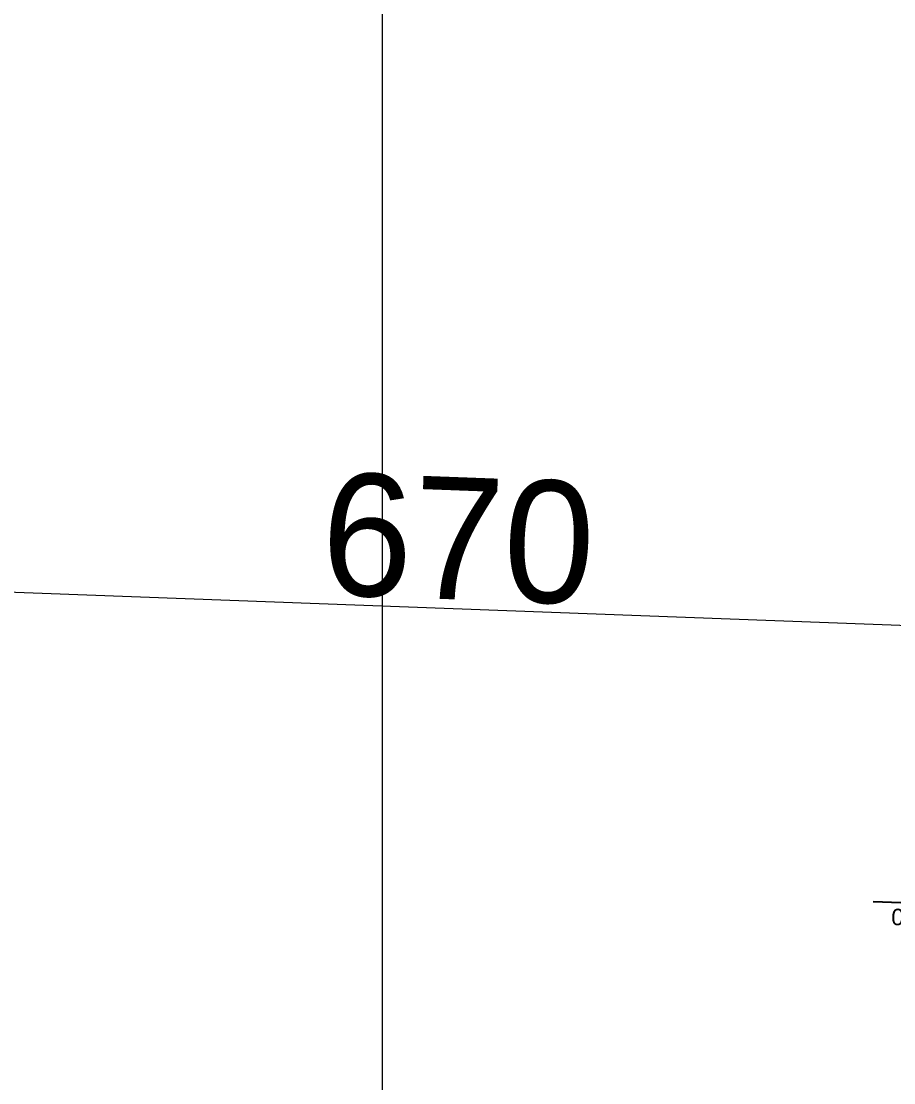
# Model space of a CAD drawing. Header units: centimetres. Extents: x 63871 to 181827, y -95930 to 42199.
# Drawn here: x 175482 to 175982, y 19058 to 19666 of the extents above; entities that cross this region are included whole.
import ezdxf

# ---------------------------------------------------------------- set-up
doc = ezdxf.new("R2010")
doc.units = ezdxf.units.CM
doc.layers.add('ARA SINIRLAR', color=225, linetype='Continuous', lineweight=15)
doc.layers.add('OLUK', color=222, linetype='Continuous', lineweight=15)
doc.layers.add('Dıış Ölçü', color=140, linetype='Continuous')
doc.layers.add('KOT', color=171, linetype='Continuous')
doc.styles.add('Arial_1', font='Arial.ttf', dxfattribs={"height": 300})
doc.styles.add('RomanS', font='')
doc.styles.get('RomanS').set_extended_font_data('Stylus BT')
doc.dimstyles.new('BÖYÜK', dxfattribs={"dimtxt": 70, "dimasz": 5, "dimexe": 5, "dimexo": 5, "dimgap": 2, "dimtad": 3, "dimdec": 0, "dimzin": 0, "dimdsep": 46, "dimtxsty": 'RomanS', "dimblk": 'DOT', "dimcen": 5, "dimadec": 0, "dimazin": 0, "dimtfac": 1, "dimtdec": 0, "dimtix": 1, "dimtofl": 0, "dimtmove": 1, "dimatfit": 0, "dimldrblk": 'DOT', "dimfxl": 10, "dimfxlon": 1, "dimtolj": 1, "dimtzin": 0, "dimarcsym": 0})

# ---------------------------------------------------------------- blocks, each defined once
blk = doc.blocks.new('_Dot')
at = {"color": 0, "linetype": 'ByBlock', "lineweight": -2}
blk.add_line((-0.5, 0), (-1, 0), dxfattribs=at)
at = {"color": 0, "linetype": 'ByBlock', "const_width": 0.5}
blk.add_lwpolyline([(-0.25, 0, 1), (0.25, 0, 1)], format="xyb", close=True, dxfattribs=at)
blk = doc.blocks.new('*D439')
at = {"layer": 'Defpoints', "color": 0, "transparency": 16777216}
for p in [(-2555.48, 4412.04), (-1886.37, 4387.19), (-1886.37, 4387.19)]:
    blk.add_point(p, dxfattribs=at)
at = {"layer": 'Dıış Ölçü', "color": 0, "lineweight": -2, "transparency": 16777216}
for p, q in [((-2555.48, 4412.04), (-2555.29, 4417.04)), ((-2550.48, 4411.85), (-1891.37, 4387.38)), ((-1886.37, 4387.19), (-1886.19, 4392.19))]:
    blk.add_line(p, q, dxfattribs=at)
at = {"layer": 'Dıış Ölçü', "color": 0, "lineweight": -2, "transparency": 16777216, "xscale": 5, "yscale": 5, "zscale": 5}
for p, rotation in [((-2555.48, 4412.04), 177.8731903117559), ((-1886.37, 4387.19), 357.873190311756)]:
    blk.add_blockref('_Dot', p, dxfattribs=dict(at, rotation=rotation))
at = {"layer": 'Dıış Ölçü', "color": 0, "transparency": 16777216, "insert": (-2219.45, 4439.35), "char_height": 70, "attachment_point": 5, "rotation": 357.87319, "style": 'RomanS'}
blk.add_mtext('\\A1;670', dxfattribs=at)
blk = doc.blocks.new('çatı planı')
at = {"layer": 'KOT'}
blk.add_line((-17.07, -1.89), (49.75, -1.89), dxfattribs=at)
at = {"layer": 'KOT', "insert": (22.3, 10.9), "char_height": 9.45, "width": 57.6964, "attachment_point": 2, "line_spacing_factor": 0.941778, "style": 'Arial_1'}
blk.add_mtext('+6.50', dxfattribs=at)
blk = doc.blocks.new('VAZİYET PLANI')
at = {"layer": 'ARA SINIRLAR'}
blk.add_line((-2263.05, 5390.37), (-2263.05, 3912.36), dxfattribs=at)
at = {"layer": 'Dıış Ölçü'}
dim = blk.add_aligned_dim(p1=(-2555.48, 4412.04), p2=(-1886.37, 4387.19), distance=0, dimstyle='BÖYÜK', dxfattribs=at)
dim.commit()
dim.dimension.update_dxf_attribs({"geometry": '*D439', "text_midpoint": (-2219.45, 4439.35)})
at = {"layer": 'OLUK', "rotation": 177.8731895439683}
blk.add_blockref('çatı planı', (-1932.32, 4227.94), dxfattribs=at)

msp = doc.modelspace()

# ---------------------------------------------------------------- block references
at = {"layer": 'OLUK'}
msp.add_blockref('VAZİYET PLANI', (177951.86, 14930.11), dxfattribs=at)

doc.saveas('drawing.dxf')
